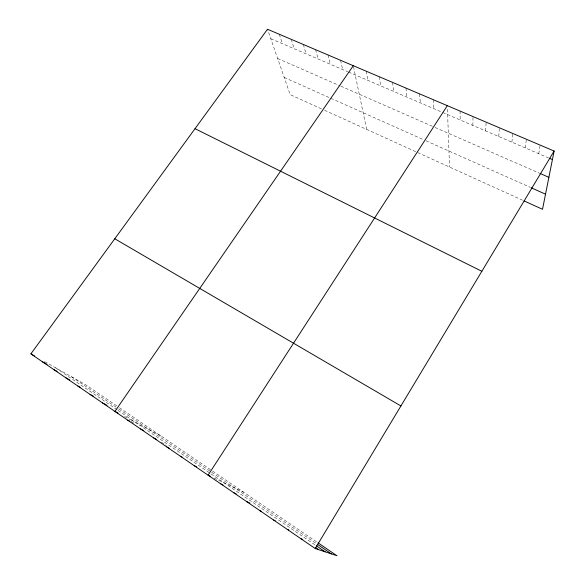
<?xml version="1.0" encoding="UTF-8"?>
<svg xmlns="http://www.w3.org/2000/svg" width="585" height="585" viewBox="0 0 585 585"><rect width="100%" height="100%" fill="white"/><g stroke="black" fill="none" stroke-linecap="round" stroke-linejoin="round"><path stroke-width="0.44" stroke-dasharray="2.92 2.19" d="M472.87 125.431L473.016 116.576M485.718 130.945L486.113 122.141M498.727 136.524L499.371 127.771M511.904 142.177L512.796 133.475M525.242 147.903L526.398 139.252M538.748 153.701L540.174 145.109M270.775 38.69L347.709 71.714M348.55 72.072L441.989 112.174M442.794 112.517L548.401 157.848M277.648 58.493L340.024 85.819M340.821 86.171L433.47 126.762M435.101 127.479L539.056 173.021M284.237 77.476L423.686 139.756M426.041 140.809L530.478 187.456M321.399 108.839L290.204 94.668L267.499 29.25M324.573 110.28L522.471 200.187M214.081 478.055L243.638 492.204M124.488 416.513L130.484 419.708M131.267 420.132L161.211 436.11M44.614 361.61L85.819 384.798L117.329 406.246M119.479 407.708L211.858 470.581M212.604 471.086L317.297 542.339M71.516 376.747L118.053 408.469M118.806 408.981L316.543 543.757M55.612 367.797L117.293 409.902M118.024 410.407L209.598 472.929M211.046 473.916L315.6 545.3M131.296 421.588L134.243 423.598M161.284 442.092L166.374 445.573M279.286 34.259L282.394 43.678M291.235 39.334L294.153 48.723M303.33 44.475L306.065 53.835M315.578 49.681L318.123 59.012M327.988 54.953L330.335 64.255M340.558 60.292L342.7 69.564M353.472 66.544L366.656 129.402M366.195 71.187L367.921 80.386M379.27 76.745L380.776 85.9M392.513 82.368L393.8 91.494M405.939 88.072L406.992 97.154M419.547 93.856L420.359 102.894M433.339 99.713L433.909 108.708M447.452 109.234L449.529 167.047M460.088 111.084L460.183 119.984"/><path stroke-width="0.88" d="M318.05 542.851L336.997 555.75L315.227 548.525L30.873 353.874L267.499 29.25L554.127 151.04L542.514 209.291L524.065 200.911M315.227 548.525L554.127 151.04M447.32 105.658L208.084 475.181L210.337 476.256M353.289 65.703L114.931 411.416L117.951 413.025M301.151 538.887L302.555 539.392M287.272 529.388L288.793 529.973M273.597 520.028L275.221 520.687M260.12 510.8L261.553 511.414M549.205 158.191L552.423 159.573M539.875 173.379L548.884 177.328M246.833 501.703L249.868 503.049M531.304 187.829L545.527 194.176M233.737 492.738L236.128 493.828M220.823 483.897L222.973 484.906M194.169 465.653L196.516 466.801M195.017 128.685L481.85 271.294M180.458 456.271L181.891 456.98M166.959 447.028L169.189 448.161M153.658 437.924L156.743 439.51M140.554 428.951L143.749 430.618M127.647 420.118L129.848 421.28M102.397 402.831L107.055 405.339M90.046 394.378L93.234 396.111M77.871 386.041L80.079 387.255M65.871 377.83L69.637 379.906M54.039 369.727L57.118 371.446M42.376 361.742L47.093 364.382M30.873 353.874L34.522 355.921M114.777 238.768L400.915 405.961M317.282 544.255L331.424 553.9M316.331 545.798L325.15 551.816M315.564 547.611L318.467 549.6"/></g></svg>
